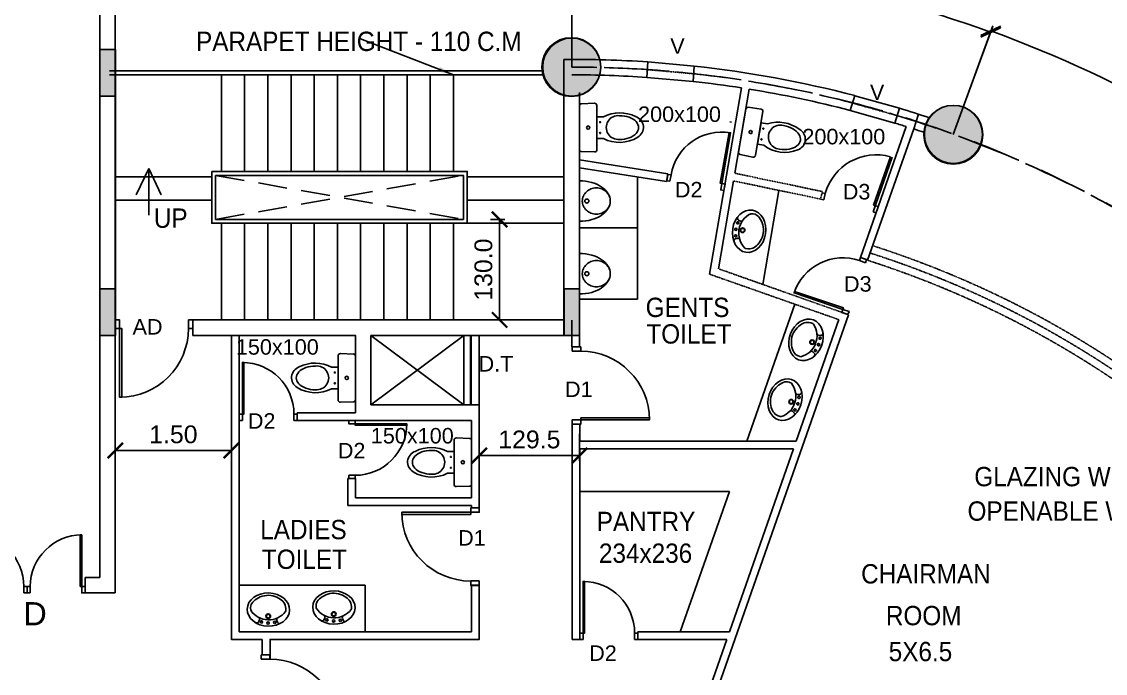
# Model space of a CAD drawing. Extents: x 53439 to 79867, y -144071 to -73305.
# Drawn here: x 70885 to 72286, y -111738 to -110896 of the extents above; entities that cross this region are included whole.
import ezdxf

# ---------------------------------------------------------------- set-up
doc = ezdxf.new("R2010")
doc.units = 0
doc.header["$LTSCALE"] = 0.1
doc.header["$MEASUREMENT"] = 0
doc.header["$PDMODE"] = 35
doc.header["$PDSIZE"] = -0.8
for name, pattern in [('CENTER2', [1.125, 0.75, -0.125, 0.125, -0.125]), ('DASHED2', [0.375, 0.25, -0.125]), ('HIDDEN', [0.375, 0.25, -0.125])]:
    doc.linetypes.add(name, pattern=pattern)
doc.layers.get('0').update_dxf_attribs({"linetype": 'CONTINUOUS'})
doc.layers.get('DEFPOINTS').update_dxf_attribs({"linetype": 'CONTINUOUS'})
for name, color, linetype in [('DOOR', 30, 'CONTINUOUS'), ('HAT', 253, 'CONTINUOUS'), ('LAYER4', 130, 'CONTINUOUS'), ('SANI', 4, 'CONTINUOUS'), ('STAIR', 142, 'CONTINUOUS'), ('TEXT', 7, 'CONTINUOUS'), ('TEXT-3', 130, 'CONTINUOUS'), ('THIN_HA', 253, 'CONTINUOUS'), ('WALL', 6, 'CONTINUOUS'), ('WIN', 102, 'CONTINUOUS')]:
    doc.layers.add(name, color=color, linetype=linetype)
doc.styles.add('1MM', font='arial.ttf')
doc.styles.add('DIM', font='arial.ttf', dxfattribs={"width": 0.7, "height": 1})
doc.styles.add('DUTCH', font='arial.ttf')
doc.dimstyles.new('KRI', dxfattribs={"dimtxt": 23, "dimasz": 20, "dimexe": 7, "dimexo": 0, "dimgap": 9, "dimtad": 1, "dimdec": 1, "dimzin": 1, "dimtxsty": '1MM', "dimblk": 'ARCHTICK', "dimcen": 0.5, "dimclrd": 252, "dimclre": 252, "dimclrt": 7, "dimaunit": 1, "dimadec": 8, "dimazin": 3, "dimtfac": 1, "dimtdec": 1, "dimtmove": 0, "dimatfit": 3})

# ---------------------------------------------------------------- blocks, each defined once
blk = doc.blocks.new('A$C764D24B9')
at = {"layer": 'DOOR'}
for points in [[(0.056, 0.111), (0.083, 0.111), (0.083, 1), (0.056, 1)], [(0, 0), (0.056, 0), (0.056, 0.111), (0, 0.111)], [(0.944, 0), (1, 0), (1, 0.111), (0.944, 0.111)]]:
    blk.add_lwpolyline(points, close=True, dxfattribs=at)
blk.add_arc((0.056, 0.111), 0.889, 0, 90, dxfattribs=at)
blk = doc.blocks.new('_ARCHTICK')
at = {"layer": 'WALL', "color": 0, "const_width": 0.15}
blk.add_lwpolyline([(-0.5, -0.5), (0.5, 0.5)], dxfattribs=at)
blk = doc.blocks.new('*D155')
at = {"layer": 'DEFPOINTS', "color": 0, "linetype": 'CONTINUOUS', "ltscale": 0.1}
for p in [(71476.5, -111405.3), (71606.1, -111428.5), (71476.5, -111456.7)]:
    blk.add_point(p, dxfattribs=at)
at = {"layer": 'LAYER4', "color": 252, "linetype": 'CONTINUOUS', "ltscale": 0.1}
for p, q in [((71476.5, -111405.3), (71476.5, -111463.7)), ((71606.1, -111428.5), (71606.1, -111463.7)), ((71606.1, -111456.7), (71476.5, -111456.7))]:
    blk.add_line(p, q, dxfattribs=at)
at = {"layer": 'LAYER4', "color": 252, "linetype": 'CONTINUOUS', "ltscale": 0.1, "xscale": 20, "yscale": 20, "zscale": 20, "rotation": 180}
blk.add_blockref('_ARCHTICK', (71476.5, -111456.7), dxfattribs=at)
at = {"layer": 'LAYER4', "color": 252, "linetype": 'CONTINUOUS', "ltscale": 0.1, "xscale": 20, "yscale": 20, "zscale": 20}
blk.add_blockref('_ARCHTICK', (71606.1, -111456.7), dxfattribs=at)
at = {"layer": 'LAYER4', "color": 7, "linetype": 'CONTINUOUS', "ltscale": 0.1, "insert": (71541.3, -111436), "char_height": 23, "attachment_point": 5, "style": '1MM'}
blk.add_mtext('129.5', dxfattribs=at)
blk = doc.blocks.new('*D159')
at = {"layer": 'DEFPOINTS', "color": 0, "linetype": 'CONTINUOUS', "ltscale": 0.1}
for p in [(71961.2, -110856.5), (71596.1, -110954.4, 0), (72089.4, -111041.4, 0), (71596.1, -112396.9, 0)]:
    blk.add_point(p, dxfattribs=at)
at = {"layer": 'LAYER4', "color": 252, "linetype": 'CONTINUOUS', "ltscale": 0.1}
for p, q in [((71596.1, -110954.4), (71596.1, -110806.8)), ((72089.4, -111041.4), (72139.9, -110902.7))]:
    blk.add_line(p, q, dxfattribs=at)
blk.add_arc((71596.1, -112396.9), 1583.1, 70, 90, dxfattribs=at)
at = {"layer": 'LAYER4', "color": 252, "linetype": 'CONTINUOUS', "ltscale": 0.1, "xscale": 20, "yscale": 20, "zscale": 20}
for p, rotation in [((71596.1, -110813.8), 180.0000000000156), ((72137.5, -110909.3), 339.999999999992)]:
    blk.add_blockref('_ARCHTICK', p, dxfattribs=dict(at, rotation=rotation))
at = {"layer": 'LAYER4', "color": 7, "linetype": 'CONTINUOUS', "ltscale": 0.1, "insert": (71874.6, -110817.4), "char_height": 23, "attachment_point": 5, "rotation": 350, "style": '1MM'}
blk.add_mtext('503', dxfattribs=at)
blk = doc.blocks.new('*D160')
at = {"layer": 'DEFPOINTS', "color": 0, "linetype": 'CONTINUOUS', "ltscale": 0.1}
for p in [(72089.4, -111041.4, 0), (72466.9, -111072.9), (72523.3, -111291.9, 0), (71596.1, -112396.9, 0)]:
    blk.add_point(p, dxfattribs=at)
at = {"layer": 'LAYER4', "color": 252, "linetype": 'CONTINUOUS', "ltscale": 0.1}
for p, q in [((72089.4, -111041.4), (72140.5, -110901.2)), ((72523.3, -111291.9), (72619.2, -111177.6))]:
    blk.add_line(p, q, dxfattribs=at)
blk.add_arc((71596.1, -112396.9), 1584.7, 50, 70, dxfattribs=at)
at = {"layer": 'LAYER4', "color": 252, "linetype": 'CONTINUOUS', "ltscale": 0.1, "xscale": 20, "yscale": 20, "zscale": 20}
for p, rotation in [((72138.1, -110907.8), 159.999999999999), ((72614.7, -111183), 320.0000000000007)]:
    blk.add_blockref('_ARCHTICK', p, dxfattribs=dict(at, rotation=rotation))
at = {"layer": 'LAYER4', "color": 7, "linetype": 'CONTINUOUS', "ltscale": 0.1, "insert": (72398.8, -111006.6), "char_height": 23, "attachment_point": 5, "rotation": 330, "style": '1MM'}
blk.add_mtext('503', dxfattribs=at)
blk = doc.blocks.new('*D161')
at = {"layer": 'DEFPOINTS', "color": 0, "linetype": 'CONTINUOUS', "ltscale": 0.1}
for p in [(72523.3, -111291.9, 0), (72864.1, -111452.9), (72845.3, -111675.7, 0), (71596.1, -112396.9, 0)]:
    blk.add_point(p, dxfattribs=at)
at = {"layer": 'LAYER4', "color": 252, "linetype": 'CONTINUOUS', "ltscale": 0.1}
for p, q in [((72523.3, -111291.9), (72616.7, -111180.6)), ((72845.3, -111675.7), (72971.1, -111603))]:
    blk.add_line(p, q, dxfattribs=at)
blk.add_arc((71596.1, -112396.9), 1580.8, 30, 50, dxfattribs=at)
at = {"layer": 'LAYER4', "color": 252, "linetype": 'CONTINUOUS', "ltscale": 0.1, "xscale": 20, "yscale": 20, "zscale": 20}
for p, rotation in [((72612.2, -111186), 139.9999999999678), ((72965.1, -111606.5), 300.0000000000173)]:
    blk.add_blockref('_ARCHTICK', p, dxfattribs=dict(at, rotation=rotation))
at = {"layer": 'LAYER4', "color": 7, "linetype": 'CONTINUOUS', "ltscale": 0.1, "insert": (72822.9, -111367.5), "char_height": 23, "attachment_point": 5, "rotation": 310, "style": '1MM'}
blk.add_mtext('503', dxfattribs=at)
blk = doc.blocks.new('*D165')
at = {"layer": 'DEFPOINTS', "color": 0, "linetype": 'CONTINUOUS', "ltscale": 0.1}
for p in [(72845.3, -111675.7), (73107, -111944.6), (73016.7, -112146.4), (71596.1, -112396.9)]:
    blk.add_point(p, dxfattribs=at)
at = {"layer": 'LAYER4', "color": 252, "linetype": 'CONTINUOUS', "ltscale": 0.1}
for p, q in [((72845.3, -111675.7), (72968, -111604.8)), ((73016.7, -112146.4), (73156.2, -112121.8))]:
    blk.add_line(p, q, dxfattribs=at)
blk.add_arc((71596.1, -112396.9), 1577.2, 10, 30, dxfattribs=at)
at = {"layer": 'LAYER4', "color": 252, "linetype": 'CONTINUOUS', "ltscale": 0.1, "xscale": 20, "yscale": 20, "zscale": 20}
for p, rotation in [((72962, -111608.3), 119.9999999999558), ((73149.3, -112123), 280.0000000000522)]:
    blk.add_blockref('_ARCHTICK', p, dxfattribs=dict(at, rotation=rotation))
at = {"layer": 'LAYER4', "color": 7, "linetype": 'CONTINUOUS', "ltscale": 0.1, "insert": (73097.7, -111850.4), "char_height": 23, "attachment_point": 5, "rotation": 290, "style": '1MM'}
blk.add_mtext('503', dxfattribs=at)
blk = doc.blocks.new('WC1')
at = {"layer": 'DOOR'}
for p, q in [((-29.3, -7.5), (-29.8, -22.7)), ((24.3, -5), (-26.8, -5))]:
    blk.add_line(p, q, dxfattribs=at)
for points in [[(26.8, -7.5), (27.3, -22.7, -0.423393), (24.7, -25.4), (-27.3, -25.4, -0.423393), (-29.8, -22.7), (-29.3, -7.5, -0.405093), (-26.8, -5), (24.3, -5, -0.405093), (26.8, -7.5, -0.407682)], [(11.5, -25.4), (11.5, -33, -0.265683), (10, -73.3, -0.649464), (-14.1, -70.9, -0.243179), (-14, -33), (-14, -25.4), (11.5, -25.4)], [(12.6, -52, 1.119632), (-15.2, -52, 17.71796)]]:
    blk.add_lwpolyline(points, format="xyb", dxfattribs=at)
blk.add_lwpolyline([(-14, -25.4), (-14, -33)], dxfattribs=at)
for centre, radius in [((-1.3, -15.2), 1.91), ((-7.6, -29.2), 0.636), ((5.1, -29.2), 0.636)]:
    blk.add_circle(centre, radius, dxfattribs=at)
blk.add_arc((-26.8, -7.5), 2.54, 90, 178.2101, dxfattribs=at)
blk.add_ellipse((-1.3, -52), major_axis=(0, -22.4), ratio=0.622298, start_param=4.712389, end_param=7.853982, dxfattribs=at)
blk = doc.blocks.new('WB5')
at = {"layer": 'DOOR'}
for p, q in [((4.7, 11.3), (6.8, 10.5)), ((5.3, -11), (7.3, -10.1))]:
    blk.add_line(p, q, dxfattribs=at)
for points in [[(2.4, 0.1, 1), (5, 0.1, 1)], [(3.2, 7.9, 1), (5.9, 7.9, 1)], [(3.6, -7.7, -1), (6.3, -7.6, -1)]]:
    blk.add_lwpolyline(points, format="xyb", close=True, dxfattribs=at)
for centre, radius in [((3.7, 0.1), 1.32), ((11.8, 0.3), 2.73), ((11.8, 0.3), 2.19)]:
    blk.add_circle(centre, radius, dxfattribs=at)
for centre, radius, start, end in [((5.6, 13.6), 2.49, 151.6403, 249.4649), ((32.6, 0.8), 25.2, 127.6693, 236.45), ((18.2, 19.4), 1.66, 91.5976, 127.6693), ((7.7, 12.8), 2.49, 249.4649, 334.3015), ((6.3, -13.3), 2.49, 113.4041, 211.2287), ((8.3, -12.4), 2.49, 28.5675, 113.4041)]:
    blk.add_arc(centre, radius, start, end, dxfattribs=at)
blk.add_ellipse((19.5, 0.5), major_axis=(-0.6, 24.9), ratio=0.783308, dxfattribs=at)
blk.add_open_spline([(18.7, -20.2), (23.5, -20.6), (25, -20), (30.8, -16.4), (34.3, -10.8), (37.3, 2.3), (34.9, 9.5), (28.9, 18.7), (25, 21.3), (18.2, 21.1)], degree=3, knots=[3.262053, 3.262053, 3.262053, 3.262053, 3.577225, 3.577225, 4.479784, 4.479784, 5.382343, 5.382343, 6.141594, 6.141594, 6.141594, 6.141594], dxfattribs=at)
blk = doc.blocks.new('*D241')
at = {"layer": 'DEFPOINTS', "color": 0, "linetype": 'CONTINUOUS', "ltscale": 0.1}
for p in [(71156.1, -111450.1), (71006, -111467.7), (71156.1, -111467.7)]:
    blk.add_point(p, dxfattribs=at)
at = {"layer": 'THIN_HA', "color": 252, "linetype": 'CONTINUOUS', "ltscale": 0.1}
for p, q in [((71006, -111467.7), (71006, -111443.1)), ((71156.1, -111467.7), (71156.1, -111443.1)), ((71006, -111450.1), (71156.1, -111450.1))]:
    blk.add_line(p, q, dxfattribs=at)
at = {"layer": 'THIN_HA', "color": 252, "linetype": 'CONTINUOUS', "ltscale": 0.1, "xscale": 20, "yscale": 20, "zscale": 20, "rotation": 180}
blk.add_blockref('_ARCHTICK', (71006, -111450.1), dxfattribs=at)
at = {"layer": 'THIN_HA', "color": 252, "linetype": 'CONTINUOUS', "ltscale": 0.1, "xscale": 20, "yscale": 20, "zscale": 20}
blk.add_blockref('_ARCHTICK', (71156.1, -111450.1), dxfattribs=at)
at = {"layer": 'THIN_HA', "color": 7, "linetype": 'CONTINUOUS', "ltscale": 0.1, "insert": (71081.1, -111429.4), "char_height": 23, "attachment_point": 5, "style": '1MM'}
blk.add_mtext('1.50', dxfattribs=at)
blk = doc.blocks.new('HYTYH')
at = {"layer": 'THIN_HA', "linetype": 'CONTINUOUS', "ltscale": 0.1}
h = blk.add_hatch(color=2, dxfattribs=at)
edge = h.paths.add_edge_path()
edge.add_arc((-6799.484, -1136.619), 0.38, 0, 360)
for points in [[(-6805.579, -1136.394), (-6805.379, -1136.394), (-6805.379, -1136.994), (-6805.579, -1136.994)], [(-6805.579, -1139.488), (-6805.379, -1139.488), (-6805.379, -1140.088), (-6805.579, -1140.088)], [(-6799.579, -1139.488), (-6799.379, -1139.488), (-6799.379, -1140.088), (-6799.579, -1140.088)]]:
    blk.add_hatch(color=2, dxfattribs=at).paths.add_polyline_path(points)
h = blk.add_hatch(color=2, dxfattribs=at)
edge = h.paths.add_edge_path()
edge.add_arc((-6794.546, -1137.494), 0.38, 0, 360)
at = {"layer": 'THIN_HA', "color": 2, "linetype": 'CONTINUOUS', "ltscale": 0.1}
for points in [[(-6805.579, -1136.394), (-6805.379, -1136.394), (-6805.379, -1136.994), (-6805.579, -1136.994)], [(-6805.579, -1139.488), (-6805.379, -1139.488), (-6805.379, -1140.088), (-6805.579, -1140.088)], [(-6799.579, -1139.488), (-6799.379, -1139.488), (-6799.379, -1140.088), (-6799.579, -1140.088)]]:
    blk.add_lwpolyline(points, close=True, dxfattribs=at)
for centre in [(-6799.484, -1136.619), (-6794.546, -1137.494)]:
    blk.add_circle(centre, 0.38, dxfattribs=at)
blk = doc.blocks.new('UR1P')
at = {"layer": 'SANI'}
for points in [[(-29.7, 0, 0.066402), (-27.3, -18, 0.078959), (-21, -32, 0.107161), (-10.6, -42.2, 0.141785), (0, -45.2, 0.141785), (10.6, -42.2, 0.107161), (21, -32, 0.078959), (27.3, -18, 0.066402), (29.7, 0)], [(0, -45.2, 0.104192), (7.3, -43.7, 0.100673), (13.6, -39.2, 0.096065), (17.8, -32.6, 0.093043), (19.3, -24.7, 0.093043), (17.8, -16.8, 0.096065), (13.6, -10.2, 0.100673), (7.3, -5.7, 0.104192), (0, -4.2, 0.104192), (-7.3, -5.7, 0.100673), (-13.6, -10.2, 0.096065), (-17.8, -16.8, 0.093043), (-19.3, -24.7, 0.093043), (-17.8, -32.6, 0.096065), (-13.6, -39.2, 0.100673), (-7.3, -43.7, 0.104192)]]:
    blk.add_lwpolyline(points, format="xyb", close=True, dxfattribs=at)
blk.add_circle((0, -10.8), 2.97, dxfattribs=at)
blk = doc.blocks.new('*D151')
at = {"layer": 'DEFPOINTS', "color": 0, "linetype": 'CONTINUOUS', "ltscale": 0.1}
for p in [(71488, -111151.3, -7.1), (71502.8, -111151.3), (71488, -111281.3)]:
    blk.add_point(p, dxfattribs=at)
at = {"layer": 'WALL', "color": 252, "ltscale": 0.1}
for p, q in [((71491.2, -111151.3), (71509.8, -111151.3)), ((71502.8, -111281.3), (71502.8, -111151.3)), ((71490.3, -111281.3), (71509.8, -111281.3))]:
    blk.add_line(p, q, dxfattribs=at)
at = {"layer": 'WALL', "color": 252, "linetype": 'CONTINUOUS', "ltscale": 0.1, "xscale": 20, "yscale": 20, "zscale": 20}
for p, rotation in [((71502.8, -111151.3), 90), ((71502.8, -111281.3), 270)]:
    blk.add_blockref('_ARCHTICK', p, dxfattribs=dict(at, rotation=rotation))
at = {"layer": 'WALL', "color": 7, "linetype": 'CONTINUOUS', "ltscale": 0.1, "insert": (71482, -111216.3), "char_height": 23, "attachment_point": 5, "rotation": 90, "style": '1MM'}
blk.add_mtext('130.0', dxfattribs=at)

msp = doc.modelspace()

# ---------------------------------------------------------------- hatches: boundary and pattern name
at = {"layer": 'LAYER4', "linetype": 'CONTINUOUS', "ltscale": 0.1}
h = msp.add_hatch(color=7, dxfattribs=at)
edge = h.paths.add_edge_path()
edge.add_arc((71596.08, -110954.42), 37.5, 0, 360)
for points in [[(70986.04, -110991.92), (70986.04, -110931.92), (71006.04, -110931.92), (71006.04, -110991.92)], [(70986.1, -111301.3), (70986.1, -111241.3), (71006.1, -111241.3), (71006.1, -111301.3)]]:
    msp.add_hatch(color=256, dxfattribs=at).paths.add_polyline_path(points)
h = msp.add_hatch(color=7, dxfattribs=at)
edge = h.paths.add_edge_path()
edge.add_arc((72089.45, -111041.41), 37.5, 0, 360)

# ---------------------------------------------------------------- linework, layer by layer
at = {"layer": 'DOOR'}
for p, q in [((71811.56, -111064.23, -0.01), (71821.05, -111008.76, -0.01)), ((71821.05, -111008.76, -0.01), (71811.56, -111064.23, -0.01)), ((71824.2, -111006.46, -0.01), (71840.88, -111008.78, -0.01)), ((71840.88, -111008.78, -0.01), (71824.2, -111006.46, -0.01)), ((71833.59, -111068.53, -0.01), (71843.26, -111012.03, -0.01)), ((71802.63, -111025.46, -0.01), (71800.58, -111025.14, -0.01)), ((71840.79, -111026.46, -0.01), (71836.06, -111054.11, -0.01)), ((71840.79, -111026.46, -0.01), (71849.08, -111027.88, -0.01)), ((71849.08, -111027.88, -0.01), (71840.79, -111026.46, -0.01)), ((71836.06, -111054.11, -0.01), (71844.35, -111055.52, -0.01)), ((71813.77, -111067.45, -0.01), (71830.27, -111070.81, -0.01)), ((71985.59, -111141.55, -0.01), (72010.31, -111070.93, -0.01)), ((71986.3, -111133.15, -0.01), (72008.32, -111070.27, -0.01)), ((71919.72, -111116.96, -0.01), (71923.8, -111117.94, -2915.83)), ((71921.87, -111126.01, -0.01), (71923.8, -111117.94, -0.01)), ((71917.78, -111125.03, -0.01), (71921.87, -111126.01, -2915.83)), ((71986.3, -111133.15, -41973.62), (71988.84, -111133.85, -41973.62)), ((71992.38, -111134.84, -41973.62), (71988.84, -111133.85, -41973.62)), ((71985.59, -111141.55, -41973.62), (71989.64, -111142.68, -41973.62))]:
    msp.add_line(p, q, dxfattribs=at)
at = {"layer": 'DOOR', "linetype": 'HIDDEN', "ltscale": 1500}
for p, q in [((71135.64, -111151.3, -7.12), (71456.08, -111094.42, -7.12)), ((71135.64, -111094.42, -7.12), (71456.08, -111151.3, -7.12))]:
    msp.add_line(p, q, dxfattribs=at)
at = {"layer": 'DOOR', "linetype": 'CONTINUOUS', "ltscale": 0.1, "elevation": -7.12}
for points in [[(71130.64, -111089.42), (71461.08, -111089.42), (71461.08, -111156.3), (71130.64, -111156.3)], [(71135.64, -111094.42), (71456.08, -111094.42), (71456.08, -111151.3), (71135.64, -111151.3)]]:
    msp.add_lwpolyline(points, close=True, dxfattribs=at)
at = {"layer": 'DOOR'}
msp.add_arc((71990.03, -111136.59, -0.01), 68.8, 74.57995, 164.27035, dxfattribs=at)
at = {"layer": 'DOOR', "extrusion": (0, 0, -1)}
for centre, major_axis, ratio, start_param, end_param in [((71823.81, -111009.24, -0.01), (1.98, 1.98), 1, 4.0964149, 5.6359714), ((71823.81, -111009.24, -0.01), (1.98, 1.98), 1, 4.0964149, 5.6359714), ((71840.49, -111011.55, -0.01), (1.98, 1.98), 1, -0.6472139, 0.9548222), ((71863, -111071.19, -0.01), (-32.17, 32.17), 1, 0.4744501, 1.4286436), ((71827.36, -111038.39, -0.01), (-1.49, 1.49), 1, 4.0964149, 10.3796002), ((71843.75, -111034.08, -0.01), (-0.496, 0.496), 1, 4.0964149, 10.3796002), ((71865.72, -111044.95, -0.01), (-10.92, 10.92), 1, 3.9836547, 7.3507677), ((71867.43, -111045.24, -0.01), (-24.3, 4.16), 0.6222977, 1.5707963, 4.712389), ((71883.41, -111047.71, -0.01), (-10.35, 10.35), 1, 1.2742097, 3.5782019), ((71841.39, -111047.9, -0.01), (0.496, 0.496), 1, 2.525618543877088, 8.808803851056673), ((71814.33, -111064.7, -0.01), (-1.98, 1.98), 1, 4.1276547, 5.6672112), ((71871.58, -111019.96, -0.01), (-31.67, 31.67), 1, 3.541724, 4.5804583), ((71830.83, -111068.06, -0.01), (-1.98, 1.98), 1, 2.5256185, 4.1276547)]:
    msp.add_ellipse(centre, major_axis=major_axis, ratio=ratio, start_param=start_param, end_param=end_param, dxfattribs=at)
at = {"layer": 'HAT', "linetype": 'CONTINUOUS', "ltscale": 0.1}
msp.add_line((72038.15, -111034.4), (72044.32, -111015.38), dxfattribs=at)
at = {"layer": 'HAT', "color": 1, "linetype": 'CONTINUOUS', "ltscale": 0.1}
msp.add_line((71969.33, -111200.68, 0), (71978.81, -111203.88, 0), dxfattribs=at)
at = {"layer": 'HAT', "linetype": 'CONTINUOUS', "ltscale": 0.1}
msp.add_lwpolyline([(71586.08, -110959.42), (71586.08, -110944.45)], dxfattribs=at)
at = {"layer": 'LAYER4', "linetype": 'CONTINUOUS', "ltscale": 0.1}
for p, q in [((71681.08, -111096.38), (71681.08, -111254.4)), ((71863.94, -111113.83, -0.01), (71843.13, -111235.45, -0.01)), ((71606.54, -111162.18), (71681.08, -111162.18)), ((71606.54, -111254.4), (71681.08, -111254.4)), ((71822.63, -111438.09), (71884.64, -111261.01)), ((71456.54, -111301.3, 0), (71456.54, -111391.3, 0)), ((71465.08, -111391.3, 0), (71465.08, -111301.3, 0)), ((71466.11, -111391.3), (71466.11, -111301.3, 0)), ((71799.88, -111503.09, 0), (71606.54, -111503.09, 0)), ((71736.39, -111684.42, 0), (71799.88, -111503.09, 0)), ((71166.08, -111624.42, 0), (71329.21, -111624.42, 0)), ((71329.21, -111624.42, 0), (71329.21, -111684.42, 0))]:
    msp.add_line(p, q, dxfattribs=at)
msp.add_lwpolyline([(70986.04, -110991.92), (70986.04, -110931.92), (71006.04, -110931.92), (71006.04, -110991.92)], close=True, dxfattribs=at)
for points in [[(71557.91, -110959.42), (70998.58, -110959.42)], [(71557.91, -110959.42), (70998.58, -110959.42)], [(71557.91, -110959.42), (70998.58, -110959.42)], [(71558.92, -110964.42), (70998.58, -110964.42)], [(71558.92, -110964.42), (70998.58, -110964.42)], [(71558.92, -110964.42), (70998.58, -110964.42)], [(71559.87, -110964.42), (71006.04, -110964.42)], [(71456.54, -111301.3), (71336.54, -111391.3)], [(71336.54, -111301.3), (71456.54, -111391.3)], [(71456.54, -111301.3), (71336.54, -111391.3)], [(71336.54, -111301.3), (71456.54, -111391.3)]]:
    msp.add_lwpolyline(points, dxfattribs=at)
at = {"layer": 'LAYER4', "linetype": 'CONTINUOUS', "ltscale": 0.1, "elevation": -7.12}
msp.add_lwpolyline([(70986.1, -111301.3), (70986.1, -111241.3), (71006.1, -111241.3), (71006.1, -111301.3)], close=True, dxfattribs=at)
at = {"layer": 'LAYER4', "color": 7, "linetype": 'CONTINUOUS', "ltscale": 0.1}
for centre in [(71596.08, -110954.42), (72089.45, -111041.41)]:
    msp.add_circle(centre, 37.5, dxfattribs=at)
at = {"layer": 'LAYER4', "color": 1, "linetype": 'HIDDEN', "ltscale": 2500}
for start in [270, 30]:
    msp.add_arc((71596.08, -112396.92), 1442.5, start, 90, dxfattribs=at)
at = {"layer": 'STAIR', "linetype": 'CONTINUOUS', "ltscale": 0.1}
for p, q in [((71143.17, -111089.42, -7.12), (71143.17, -110964.42)), ((71173.17, -111089.42, -7.12), (71173.17, -110964.42)), ((71203.17, -111089.42, -7.12), (71203.17, -110964.42)), ((71233.17, -111089.42, -7.12), (71233.17, -110964.42)), ((71263.17, -111089.42, -7.12), (71263.17, -110964.42)), ((71293.17, -111089.42, -7.12), (71293.17, -110964.42)), ((71323.17, -111089.42, -7.12), (71323.17, -110964.42)), ((71353.17, -111089.42, -7.12), (71353.17, -110964.42)), ((71383.17, -111089.42, -7.12), (71383.17, -110964.42)), ((71413.17, -111089.42, -7.12), (71413.17, -110964.42)), ((71443.17, -111089.42, -7.12), (71443.17, -110964.42)), ((71130.19, -111096.3), (71005.64, -111096.3)), ((71461.54, -111096.3), (71586.08, -111096.3)), ((71130.19, -111126.3), (71005.64, -111126.3)), ((71461.54, -111126.3), (71586.08, -111126.3)), ((71143.17, -111156.3, -7.12), (71143.17, -111281.3)), ((71173.17, -111156.3, -7.12), (71173.17, -111281.3)), ((71203.17, -111156.3, -7.12), (71203.17, -111281.3)), ((71233.17, -111156.3, -7.12), (71233.17, -111281.3)), ((71263.17, -111156.3, -7.12), (71263.17, -111281.3)), ((71293.17, -111156.3, -7.12), (71293.17, -111281.3)), ((71323.17, -111156.3, -7.12), (71323.17, -111281.3)), ((71353.17, -111156.3, -7.12), (71353.17, -111281.3)), ((71383.17, -111156.3, -7.12), (71383.17, -111281.3)), ((71413.17, -111156.3, -7.12), (71413.17, -111281.3)), ((71443.17, -111156.3, -7.12), (71443.17, -111281.3)), ((71461.54, -111156.3), (71586.08, -111156.3))]:
    msp.add_line(p, q, dxfattribs=at)
for points in [[(71130.58, -111096.3), (71005.58, -111096.3)], [(71461.08, -111096.3), (71586.08, -111096.3)], [(71461.47, -111096.3), (71586.47, -111096.3)], [(71130.58, -111126.3), (71005.58, -111126.3)], [(71461.08, -111126.3), (71586.08, -111126.3)], [(71461.47, -111126.3), (71586.47, -111126.3)], [(71461.08, -111156.3), (71586.08, -111156.3)], [(71461.47, -111156.3), (71586.47, -111156.3)]]:
    msp.add_lwpolyline(points, dxfattribs=at)
at = {"layer": 'STAIR', "linetype": 'CONTINUOUS', "ltscale": 0.1, "elevation": -7.12}
for points in [[(71130.64, -111096.3), (71005.64, -111096.3)], [(71130.64, -111126.3), (71005.64, -111126.3)]]:
    msp.add_lwpolyline(points, dxfattribs=at)
at = {"layer": 'WALL', "linetype": 'CONTINUOUS', "ltscale": 0.1}
for p, q in [((70986.04, -111614.42), (70986.04, -110862.12)), ((71006.04, -110944.42), (71006.04, -110862.12)), ((71006.04, -110944.42), (71006.04, -110862.12)), ((70986.1, -110931.92, -7.12), (70986.1, -111301.3, -7.12)), ((71006.04, -110959.42, 0), (71006.04, -110944.42)), ((71586.08, -110944.45, 0), (71586.08, -111301.3, 0)), ((71693.24, -110967.72), (71694.6, -110947.77)), ((71753.02, -110973.05), (71754.38, -110953.08)), ((71006.04, -110959.42, 0), (71006.04, -111634.26)), ((71006.1, -110964.42, -7.12), (71006.1, -111301.3, -7.12)), ((71815.61, -110981.29), (71774.37, -111222.25)), ((71825.47, -110982.92), (71806.85, -111091.74)), ((70986.1, -110991.51, -7.12), (70986.1, -111023.6, -7.12)), ((70986.1, -110991.51, -7.12), (70986.1, -111023.6, -7.12)), ((71006.1, -110991.51, -7.12), (71006.1, -111023.6, -7.12)), ((71006.1, -110991.51, -7.12), (71006.1, -111023.6, -7.12)), ((71606.08, -110987.49, 0), (71606.08, -111301.3, 0)), ((71969.33, -111200.68), (72028.62, -111031.34)), ((71978.67, -111204.28, 0), (72038.15, -111034.4, 0)), ((71606.08, -111074.46), (71720.49, -111092.46)), ((71049.2, -111085.69), (71033.2, -111119.79)), ((71049.2, -111145.84), (71049.2, -111085.69)), ((71049.2, -111085.69), (71065.2, -111119.79)), ((71606.08, -111084.58), (71718.81, -111102.32)), ((71720.49, -111092.46), (71718.81, -111102.32)), ((71805.16, -111101.61), (71785.73, -111215.16)), ((71969.33, -111200.68, 0), (71988.89, -111144.81, 0)), ((71006.04, -111634.26), (71006.04, -111154.42)), ((71006.1, -111295.46, -7.12), (71006.1, -111203.6, -7.12)), ((71762.86, -111820.64, 0), (71954.03, -111274.65, 0)), ((71106.04, -111281.3, 0), (71106.04, -111301.3, 0)), ((71596.08, -111316.23), (71596.08, -111281.6)), ((71606.08, -111316.23), (71606.08, -111281.6)), ((71886.21, -111438.09), (71941.24, -111280.91, 0)), ((71886.21, -111438.09, 0), (71941.24, -111280.91)), ((71006.1, -111301.3, -7.12), (70986.1, -111301.3, -7.12)), ((71156.08, -111301.3, 0), (71156.08, -111631.3, 0)), ((71166.08, -111301.3, 0), (71166.08, -111611.3, 0)), ((71166.08, -111301.3, 0), (71166.08, -111611.3, 0)), ((71166.08, -111301.3, 0), (71166.08, -111684.42, 0)), ((71316.54, -111301.3, 0), (71316.54, -111401.3, 0)), ((71336.54, -111301.3, 0), (71336.54, -111391.3, 0)), ((71336.54, -111301.3, 0), (71336.54, -111391.3, 0)), ((71476.54, -111301.3, 0), (71336.54, -111301.3, 0)), ((71456.54, -111301.3, 0), (71456.54, -111391.3, 0)), ((71456.54, -111301.3, 0), (71456.54, -111391.3, 0)), ((71476.54, -111301.3, 0), (71476.54, -111401.3, 0)), ((71586.27, -111301.3, 0), (71476.54, -111301.3, 0)), ((71596.54, -111301.3, 0), (71476.54, -111301.3, 0)), ((71476.54, -111301.3), (71476.54, -111301.3)), ((71586.27, -111301.3, 0), (71476.54, -111301.3, 0)), ((71596.25, -111316.29, 0), (71606.54, -111316.29, 0)), ((71316.54, -111401.3, 0), (71241.08, -111401.3, 0)), ((71241.08, -111401.3, 0), (71241.08, -111411.3, 0)), ((71456.54, -111391.3, 0), (71336.54, -111391.3, 0)), ((71476.54, -111391.3, 0), (71336.54, -111391.3, 0)), ((71416.27, -111391.3, 0), (71381.4, -111391.3, 0)), ((71416.27, -111391.3, 0), (71381.4, -111391.3, 0)), ((71316.54, -111411.3, 0), (71241.08, -111411.3, 0)), ((71466.54, -111411.3, 0), (71316.54, -111411.3, 0)), ((71466.54, -111411.3, 0), (71466.54, -111511.3, 0)), ((71596.54, -111694.42, 0), (71596.54, -111416.29)), ((71596.54, -111416.29), (71606.54, -111416.29)), ((71606.54, -111416.29), (71606.54, -111438.09, 0)), ((71886.21, -111438.09, 0), (71606.54, -111438.09, 0)), ((71882.7, -111448.09, 0), (71606.54, -111448.09, 0)), ((71606.54, -111448.09, 0), (71606.54, -111684.42, 0)), ((71799.96, -111684.42), (71882.7, -111448.09)), ((71799.96, -111684.42, 0), (71882.7, -111448.09, 0)), ((71316.54, -111486.3, 0), (71306.54, -111486.3, 0)), ((71306.54, -111521.3, 0), (71306.54, -111486.3, 0)), ((71316.54, -111511.3, 0), (71316.54, -111486.3, 0)), ((71466.54, -111511.3, 0), (71316.54, -111511.3, 0)), ((71466.54, -111521.3, 0), (71306.54, -111521.3, 0)), ((71466.54, -111521.3, 0), (71466.54, -111524.42, 0)), ((71476.54, -111524.42, 0), (71466.54, -111524.42, 0)), ((70986.04, -111614.42), (70966.93, -111614.42)), ((70966.93, -111634.26), (70966.93, -111614.42)), ((71466.54, -111624.48, 0), (71466.54, -111684.42, 0)), ((71476.54, -111624.48, 0), (71466.54, -111624.48, 0)), ((70966.93, -111634.26), (71006.04, -111634.26)), ((71166.08, -111684.42, 0), (71466.54, -111684.42, 0)), ((71606.54, -111684.42, 0), (71606.54, -111694.42, 0)), ((71681.54, -111684.42, 0), (71799.96, -111684.42, 0)), ((71681.54, -111694.42, 0), (71681.54, -111684.42, 0)), ((71681.54, -111694.42, 0), (71796.46, -111694.42, 0)), ((71744.95, -111841.53, 0), (71796.46, -111694.42, 0)), ((71206.08, -111714.2), (71206.08, -111719.98))]:
    msp.add_line(p, q, dxfattribs=at)
at = {"layer": 'WALL', "linetype": 'CENTER2', "ltscale": 0.1}
for p, q in [((71920.11, -111115.3, 0.01), (71806.85, -111091.74, 0.01)), ((71917.78, -111125.03, 0.01), (71805.16, -111101.61, 0.01)), ((71917.78, -111125.03, 0.01), (71920.11, -111115.3, 0.01)), ((71954.03, -111274.65, 92407.35), (71785.73, -111215.16, -1549883.1)), ((71774.37, -111222.25), (71941.24, -111280.91, 0))]:
    msp.add_line(p, q, dxfattribs=at)
at = {"layer": 'WALL', "linetype": 'CONTINUOUS', "ltscale": 0.1}
for points in [[(71956.17, -111010.46), (71962.22, -110991.37)], [(72013.94, -111026.78), (72019.98, -111007.71)], [(71586.08, -111281.3), (71106.04, -111281.3)], [(71156.08, -111301.3), (71106.04, -111301.3)], [(71106.04, -111301.3), (71166.08, -111301.3)], [(71156.08, -111301.3), (71156.08, -111694.42), (71196.08, -111694.42)], [(71316.54, -111401.3), (71316.54, -111301.3), (71166.08, -111301.3)], [(71166.08, -111301.3), (71291.51, -111301.3)], [(71416.27, -111301.3), (71336.54, -111301.3)], [(71476.54, -111301.3), (71476.54, -111301.3), (71476.54, -111411.3)], [(71476.54, -111524.42), (71476.54, -111401.3), (71476.54, -111401.3)], [(71466.54, -111411.3), (71316.54, -111411.3)], [(71206.08, -111714.2), (71206.08, -111694.42), (71476.54, -111694.42), (71476.54, -111624.48)], [(71206.08, -111714.2), (71196.08, -111714.2), (71196.08, -111694.42)], [(71606.54, -111694.42), (71596.54, -111694.42)]]:
    msp.add_lwpolyline(points, dxfattribs=at)
at = {"layer": 'WALL', "color": 252, "linetype": 'HIDDEN', "ltscale": 2500}
msp.add_arc((71596.08, -112395.67), 1801.25, 270, 90.33679, dxfattribs=at)
at = {"layer": 'WALL', "linetype": 'CONTINUOUS', "ltscale": 0.1}
for radius, start, end in [(1451.25, 86.10757, 90.39481), (1451.25, 75.38678, 83.73808), (1431.25, 86.10757, 90), (1431.25, 81.17754, 83.70495), (1431.25, 75.42842, 80.77719), (1451.25, 71.41567, 73.01663), (1431.25, 72.40952, 73.02512), (1431.25, 71.42398, 72.00906)]:
    msp.add_arc((71596.08, -112395.67), radius, start, end, dxfattribs=at)
at = {"layer": 'WIN', "color": 5}
for p, q in [((71694.6, -110947.77), (71754.38, -110953.08)), ((71693.24, -110967.72), (71753.02, -110973.05)), ((71962.21, -110991.4), (72019.98, -111007.71)), ((71956.17, -111010.46), (72013.94, -111026.78))]:
    msp.add_line(p, q, dxfattribs=at)
at = {"layer": 'WIN', "color": 5, "linetype": 'HIDDEN'}
for p, q in [((71693.71, -110957.73), (71753.49, -110963.04)), ((71959.49, -111001.03), (72017.27, -111017.33))]:
    msp.add_line(p, q, dxfattribs=at)
at = {"layer": 'WIN', "color": 4, "linetype": 'CONTINUOUS', "ltscale": 0.1}
msp.add_line((71443.17, -111156.3, -7.12), (71443.17, -111281.3), dxfattribs=at)
at = {"layer": 'WIN', "linetype": 'DASHED2'}
for radius, start, end in [(1272.5, 270.45027, 72.19063), (1252.5, 270.45383, 72.20241), (1262.5, 270.45383, 72.20241)]:
    msp.add_arc((71596.08, -112396.92), radius, start, end, dxfattribs=at)

# ---------------------------------------------------------------- block references
at = {"layer": 'DOOR', "xscale": -1.102362204812266, "yscale": 1.102362204823294, "zscale": 1.102362204724407, "rotation": 172.6600261002075}
msp.add_blockref('WB5', (71804.17, -111163.44, -0.01), dxfattribs=at)
at = {"layer": 'DOOR', "extrusion": (0, 0, -1), "xscale": -75.00000000089886, "yscale": 75.00000000093132, "zscale": -75.00000000089886, "rotation": 288.6518014729456}
msp.add_blockref('A$C764D24B9', (-71953.24, -111274.41, 0), dxfattribs=at)
at = {"layer": 'LAYER4', "linetype": 'CONTINUOUS', "ltscale": 0.1}
for name, p, xscale, yscale, zscale, rotation in [('WC1', (71600.57, -111034.08), -1.102362204706878, 1.102362204706878, 1.102362204724409, 90), ('UR1P', (71606.08, -111127.61, 0), 0.8818897636956535, 0.8818897636956535, 0.8818897636956535, 90), ('UR1P', (71606.08, -111221.58, 0), 0.8818897636956535, 0.8818897636956535, 0.8818897636956535, 90), ('WB5', (71919.03, -111314.69), -1.1023622048277, 1.102362204706878, 1.102362204724409, 340.7030835157803), ('WC1', (71322.05, -111357.7, 0), 1.102362204706878, 1.102362204706878, 1.102362204706878, 270), ('WB5', (71892.29, -111391.05), 1.1023622048277, 1.1023622048277, 1.1023622048277, 160.7030835157803), ('WC1', (71472.05, -111466.79, 0), 1.102362204706878, 1.102362204706878, 1.102362204706878, 270), ('WB5', (71203.38, -111677.3), -1.10236220479419, 1.102362204706878, 1.102362204724409, 270), ('WB5', (71288.1, -111674.62, 0), -1.10236220479419, 1.102362204706878, 1.102362204724409, 270)]:
    msp.add_blockref(name, p, dxfattribs=dict(at, xscale=xscale, yscale=yscale, zscale=zscale, rotation=rotation))
at = {"layer": 'THIN_HA', "color": 2, "linetype": 'CONTINUOUS', "xscale": 100, "yscale": 100, "zscale": 100}
msp.add_blockref('HYTYH', (751544.01, 2707.49), dxfattribs=at)
at = {"layer": 'WALL', "linetype": 'CONTINUOUS', "ltscale": 0.1, "extrusion": (0, 0, -1)}
for p, xscale, yscale, zscale, rotation in [((-71792.9, -111113.97), 75.00000000111346, 75.00000000111346, -75.00000000109135, 9.71079431992209), ((-71006.04, -111281.3), 100.0000000014552, 100.0000000014552, -100.0000000013581, 180), ((-71596.54, -111416.3), 100.0000000014552, 100.0000000014552, -100.0000000013581, 90), ((-71307.79, -111411.3, 0), -75.0000000010914, 75.0000000010914, -75.0000000010914, 90), ((-71476.54, -111524.42), 100.0000000014552, 100.0000000014552, -100.0000000013581, 270), ((-71194.61, -111814.42), 100.0000000014552, 100.0000000014552, -100.0000000013581, 90)]:
    msp.add_blockref('A$C764D24B9', p, dxfattribs=dict(at, xscale=xscale, yscale=yscale, zscale=zscale, rotation=rotation))
at = {"layer": 'WALL', "linetype": 'CONTINUOUS', "ltscale": 0.1, "extrusion": (0, 0, -1), "xscale": -75.00000000116415, "yscale": 75.0000000010914, "zscale": -75.00000000116415}
for p in [(-71166.08, -111411.3, 0), (-70816.93, -111634.26), (-71606.54, -111694.42, 0)]:
    msp.add_blockref('A$C764D24B9', p, dxfattribs=at)
at = {"layer": 'WALL', "linetype": 'CONTINUOUS', "ltscale": 0.1, "xscale": -75.00000000116415, "yscale": 75.0000000010914, "zscale": 75.00000000109135}
msp.add_blockref('A$C764D24B9', (70966.93, -111634.26), dxfattribs=at)

# ---------------------------------------------------------------- texts
at = {"style": 'DIM'}
for s, height, p in [('V', 20, (71723.5, -110937.25)), ('V', 20, (71981.59, -110996.96)), ('200x100', 20, (71681.83, -111025.34, 0)), ('200x100', 20, (71894.26, -111054.32, 0)), ('D2', 20, (71729.39, -111122.93)), ('D3', 20, (71946.45, -111125.54, 2460196.42)), ('D3', 20, (71948.06, -111244.78, 2460196.43)), ('AD', 20, (71028.31, -111300.23)), ('150x100', 20, (71161.88, -111326.23, 0)), ('D.T', 20, (71475.64, -111348.06)), ('D1', 20, (71587.41, -111380.97)), ('D2', 20, (71177.35, -111421.95)), ('150x100', 20, (71336.35, -111441.03, 0)), ('D2', 20, (71293.67, -111460.32, 0)), ('D1', 20, (71449.18, -111573.11)), ('D', 30, (70887.16, -111676.16, 0)), ('D2', 20, (71618.63, -111722.12))]:
    msp.add_text(s, height=height, dxfattribs=at).set_placement(p)
at = {"layer": 'TEXT', "style": 'DUTCH', "width": 0.9}
for s, p in [('UP', (71055.87, -111162.24)), ('GENTS ', (71691.69, -111277.59, 0)), ('TOILET', (71692.59, -111311.91, 0)), (' GLAZING WITH', (72107.77, -111496.38)), ('PANTRY', (71628.38, -111554.42, 0)), ('OPENABLE WINDOW', (72107.77, -111540.89)), ('LADIES', (71193.36, -111564.86, 0)), ('234x236', (71631.26, -111595.39, 0)), ('TOILET', (71195.47, -111603.22, 0)), ('CHAIRMAN', (71970.19, -111622.08)), ('            ROOM', (71897.44, -111676.06)), ('5X6.5', (72005.86, -111722.51, 2460196.43))]:
    msp.add_text(s, height=25, dxfattribs=at).set_placement(p)
at = {"layer": 'TEXT-3', "color": 1, "style": 'DUTCH', "width": 0.9}
msp.add_text('PARAPET HEIGHT - 110 C.M', height=25, dxfattribs=at).set_placement((71110.4, -110933.64, 0))

# ---------------------------------------------------------------- dimensions: what is measured, and where the dimension line sits
at = {"layer": 'LAYER4', "color": 120, "linetype": 'CONTINUOUS', "ltscale": 0.1}
for base, p1, p2, picture, middle in [((71961.17, -110856.5, 0), (72089.45, -111041.41), (71596.08, -110954.42), '*D159', (71874.59, -110817.44, 0)), ((72466.88, -111072.93, 0), (72523.3, -111291.9), (72089.45, -111041.41), '*D160', (72398.8, -111006.57, 0)), ((72864.06, -111452.95, 0), (72845.32, -111675.67), (72523.3, -111291.9), '*D161', (72822.92, -111367.48, 0)), ((73107.01, -111944.58, 0), (73016.67, -112146.43), (72845.32, -111675.67), '*D165', (73097.65, -111850.39, 0))]:
    dim = msp.add_angular_dim_3p(base=base, center=(71596.08, -112396.92), p1=p1, p2=p2, text='503', dimstyle='KRI', dxfattribs=at)
    dim.commit()
    dim.dimension.update_dxf_attribs({"geometry": picture, "text_midpoint": middle})
dim = msp.add_linear_dim(base=(71476.54, -111456.75, 0), p1=(71606.08, -111428.47, 0), p2=(71476.54, -111405.25, 0), dimstyle='KRI', dxfattribs=at)
dim.commit()
dim.dimension.update_dxf_attribs({"geometry": '*D155', "text_midpoint": (71541.31, -111436, 0)})
at = {"layer": 'THIN_HA', "color": 1, "linetype": 'CONTINUOUS', "ltscale": 0.1}
dim = msp.add_linear_dim(base=(71156.08, -111450.14), p1=(71006.04, -111467.67), p2=(71156.08, -111467.67), angle=0, text='1.50', dimstyle='KRI', dxfattribs=at)
dim.commit()
dim.dimension.update_dxf_attribs({"geometry": '*D241', "text_midpoint": (71081.06, -111450.14), "dimtype": 129})
at = {"layer": 'WALL', "color": 6, "linetype": 'CONTINUOUS', "ltscale": 0.1}
dim = msp.add_linear_dim(base=(71502.76, -111151.3), p1=(71488.04, -111281.3), p2=(71488.04, -111151.3, -7.12), angle=90, dimstyle='KRI', override={"dimfxl": 12.5, "dimfxlon": 1}, dxfattribs=at)
dim.commit()
dim.dimension.update_dxf_attribs({"geometry": '*D151', "text_midpoint": (71482.01, -111216.3)})

# ---------------------------------------------------------------- leaders
at = {"layer": 'WALL', "linetype": 'CONTINUOUS', "ltscale": 0.1}
msp.add_leader([(71443.17, -110964.42), (71323.16, -110917.91)], dimstyle='KRI', override={"dimgap": 9, "dimtad": 0}, dxfattribs=at)

doc.saveas('drawing.dxf')
